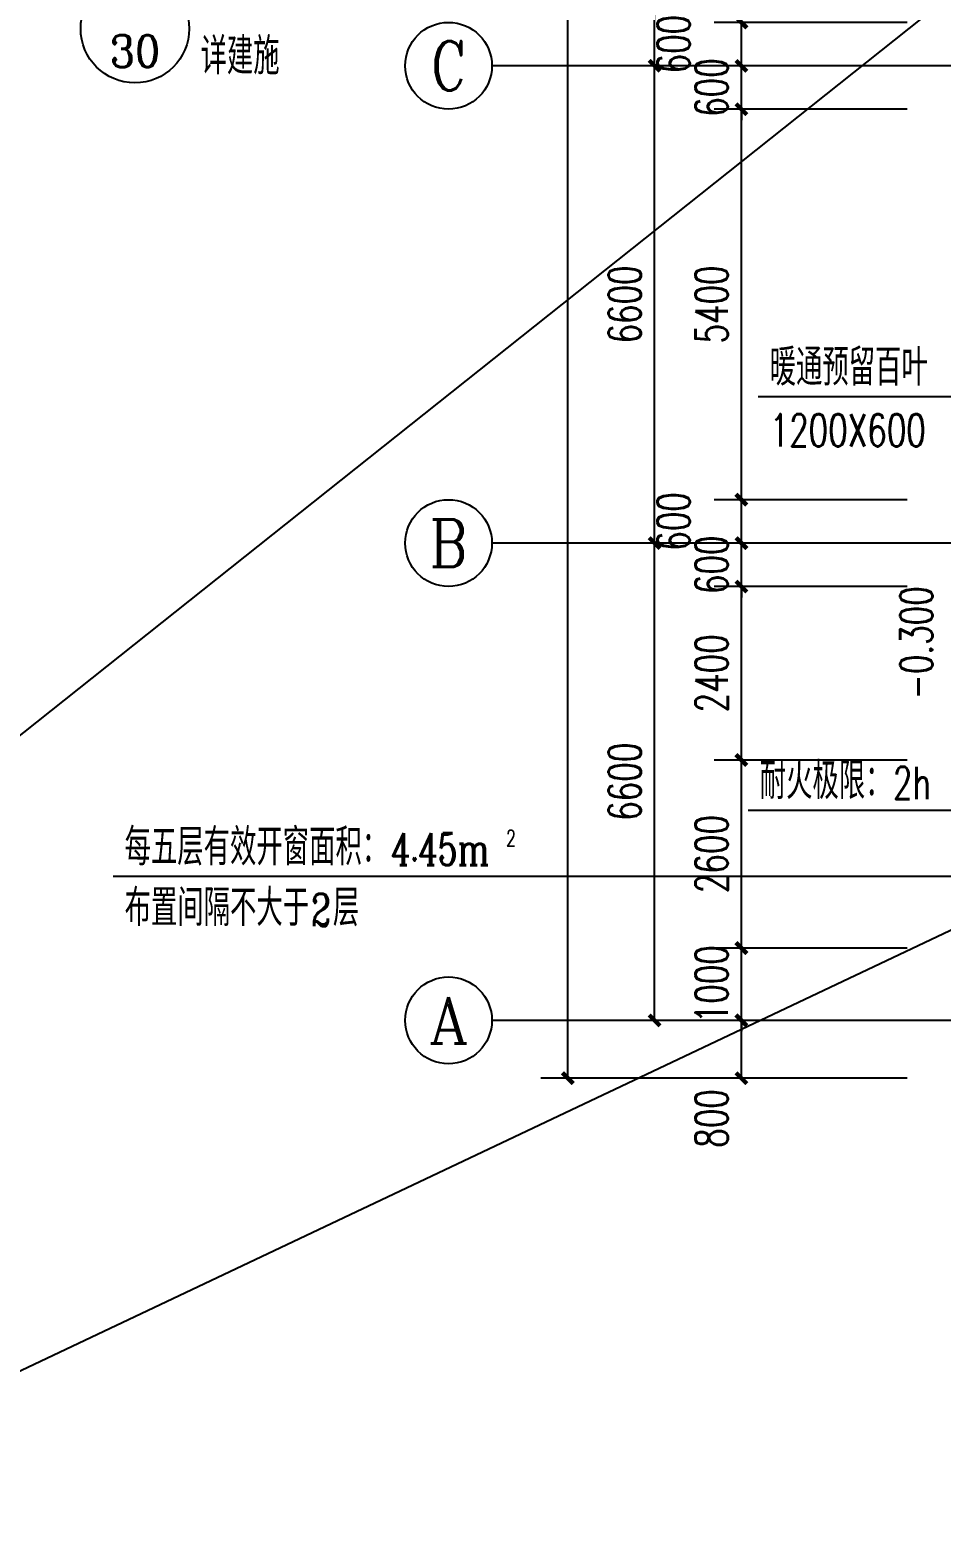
# Model space of a CAD drawing. Extents: x 1738711 to 2346805, y 1189731 to 2516152.
# Drawn here: x 1907598 to 1920207, y 1580122 to 1600625 of the extents above; entities that cross this region are included whole.
import ezdxf
from ezdxf.enums import TextEntityAlignment as Align

# ---------------------------------------------------------------- set-up
doc = ezdxf.new("R2010")
doc.units = 0
doc.header["$LTSCALE"] = 1000
doc.header["$MEASUREMENT"] = 0
for name, color, linetype in [('AXIS', 3, 'Continuous'), ('AXIS_TEXT', 7, 'Continuous'), ('DIM_IDEN', 3, 'Continuous'), ('DIM_LEAD', 3, 'Continuous'), ('DOTE', 1, 'Continuous'), ('PUB_DIM', 3, 'Continuous'), ('PUB_TEXT', 7, 'Continuous'), ('修改位置', 6, 'Continuous')]:
    doc.layers.add(name, color=color, linetype=linetype)
doc.styles.add('_TCH_AXIS', font='COMPLEX', dxfattribs={"bigfont": 'GBCBIG'})
doc.styles.add('_TCH_DIM', font='SIMPLEX', dxfattribs={"bigfont": 'GBCBIG'})
doc.styles.add('_TCH_DIM_T3', font='SIMPLEX', dxfattribs={"width": 0.705882, "bigfont": 'GBCBIG'})
doc.styles.add('_TCH_LABEL', font='COMPLEX', dxfattribs={"bigfont": 'GBCBIG'})
doc.styles.add('COMPLEX', font='COMPLEX')
doc.dimstyles.new('_TCH_ARCH&&150', dxfattribs={"dimtxt": 446.25, "dimasz": 150, "dimexe": 375, "dimexo": 450, "dimgap": 189.375, "dimtad": 1, "dimdec": 0, "dimzin": 0, "dimdsep": 46, "dimtxsty": '_TCH_DIM_T3', "dimblk": 'ARCHTICK', "dimcen": 0.09, "dimclrt": 7, "dimazin": 2, "dimtfac": 1, "dimtdec": 0, "dimtix": 1, "dimtmove": 2, "dimatfit": 3, "dimfxl": 1, "dimtolj": 1, "dimtzin": 0, "dimarcsym": 0})

# ---------------------------------------------------------------- blocks, each defined once
blk = doc.blocks.new('_ArchTick')
at = {"color": 0, "linetype": 'ByBlock', "const_width": 0.4}
blk.add_lwpolyline([(-0.5, -0.5), (0.5, 0.5)], dxfattribs=at)
blk = doc.blocks.new('*D2400')
at = {"layer": 'Defpoints', "color": 0, "transparency": 16777216}
for p in [(1917442, 1586925), (1920184, 1586925), (1920184, 1586125)]:
    blk.add_point(p, dxfattribs=at)
at = {"layer": 'PUB_DIM', "color": 0, "lineweight": -2, "transparency": 16777216}
for p, q in [((1919734, 1586925), (1917067, 1586925)), ((1917442, 1586125), (1917442, 1586925)), ((1919734, 1586125), (1917067, 1586125))]:
    blk.add_line(p, q, dxfattribs=at)
at = {"layer": 'PUB_DIM', "color": 0, "lineweight": -2, "transparency": 16777216, "xscale": 150, "yscale": 150, "zscale": 150}
for p, rotation in [((1917442, 1586925), 90), ((1917442, 1586125), 270)]:
    blk.add_blockref('_ArchTick', p, dxfattribs=dict(at, rotation=rotation))
at = {"layer": 'PUB_DIM', "color": 7, "transparency": 16777216, "insert": (1917029, 1585570), "char_height": 446.2, "attachment_point": 5, "rotation": 90, "style": '_TCH_DIM_T3'}
blk.add_mtext('\\A1;800', dxfattribs=at)
blk = doc.blocks.new('*D2401')
at = {"layer": 'Defpoints', "color": 0, "transparency": 16777216}
for p in [(1917442, 1587925), (1920184, 1587925), (1920184, 1586925)]:
    blk.add_point(p, dxfattribs=at)
at = {"layer": 'PUB_DIM', "color": 0, "lineweight": -2, "transparency": 16777216}
for p, q in [((1917442, 1587925), (1917442, 1588075)), ((1919734, 1587925), (1917067, 1587925)), ((1917442, 1586925), (1917442, 1587925)), ((1919734, 1586925), (1917067, 1586925)), ((1917442, 1586925), (1917442, 1586775))]:
    blk.add_line(p, q, dxfattribs=at)
at = {"layer": 'PUB_DIM', "color": 0, "lineweight": -2, "transparency": 16777216, "xscale": 150, "yscale": 150, "zscale": 150}
for p, rotation in [((1917442, 1587925), 270), ((1917442, 1586925), 90)]:
    blk.add_blockref('_ArchTick', p, dxfattribs=dict(at, rotation=rotation))
at = {"layer": 'PUB_DIM', "color": 7, "transparency": 16777216, "insert": (1917029, 1587425), "char_height": 446.2, "attachment_point": 5, "rotation": 90, "style": '_TCH_DIM_T3'}
blk.add_mtext('\\A1;1000', dxfattribs=at)
blk = doc.blocks.new('*D2402')
at = {"layer": 'Defpoints', "color": 0, "transparency": 16777216}
for p in [(1917442, 1590525), (1920184, 1590525), (1920184, 1587925)]:
    blk.add_point(p, dxfattribs=at)
at = {"layer": 'PUB_DIM', "color": 0, "lineweight": -2, "transparency": 16777216}
for p, q in [((1919734, 1590525), (1917067, 1590525)), ((1917442, 1587925), (1917442, 1590525)), ((1919734, 1587925), (1917067, 1587925))]:
    blk.add_line(p, q, dxfattribs=at)
at = {"layer": 'PUB_DIM', "color": 0, "lineweight": -2, "transparency": 16777216, "xscale": 150, "yscale": 150, "zscale": 150}
for p, rotation in [((1917442, 1590525), 90), ((1917442, 1587925), 270)]:
    blk.add_blockref('_ArchTick', p, dxfattribs=dict(at, rotation=rotation))
at = {"layer": 'PUB_DIM', "color": 7, "transparency": 16777216, "insert": (1917029, 1589225), "char_height": 446.2, "attachment_point": 5, "rotation": 90, "style": '_TCH_DIM_T3'}
blk.add_mtext('\\A1;2600', dxfattribs=at)
blk = doc.blocks.new('*D2403')
at = {"layer": 'Defpoints', "color": 0, "transparency": 16777216}
for p in [(1917442, 1592925), (1920184, 1592925), (1920184, 1590525)]:
    blk.add_point(p, dxfattribs=at)
at = {"layer": 'PUB_DIM', "color": 0, "lineweight": -2, "transparency": 16777216}
for p, q in [((1919734, 1592925), (1917067, 1592925)), ((1917442, 1590525), (1917442, 1592925)), ((1919734, 1590525), (1917067, 1590525))]:
    blk.add_line(p, q, dxfattribs=at)
at = {"layer": 'PUB_DIM', "color": 0, "lineweight": -2, "transparency": 16777216, "xscale": 150, "yscale": 150, "zscale": 150}
for p, rotation in [((1917442, 1592925), 90), ((1917442, 1590525), 270)]:
    blk.add_blockref('_ArchTick', p, dxfattribs=dict(at, rotation=rotation))
at = {"layer": 'PUB_DIM', "color": 7, "transparency": 16777216, "insert": (1917029, 1591725), "char_height": 446.2, "attachment_point": 5, "rotation": 90, "style": '_TCH_DIM_T3'}
blk.add_mtext('\\A1;2400', dxfattribs=at)
blk = doc.blocks.new('*D2404')
at = {"layer": 'Defpoints', "color": 0, "transparency": 16777216}
for p in [(1917442, 1593525), (1920184, 1593525), (1920184, 1592925)]:
    blk.add_point(p, dxfattribs=at)
at = {"layer": 'PUB_DIM', "color": 0, "lineweight": -2, "transparency": 16777216}
for p, q in [((1919734, 1593525), (1917067, 1593525)), ((1917442, 1593525), (1917442, 1593675)), ((1917442, 1592925), (1917442, 1593525)), ((1919734, 1592925), (1917067, 1592925)), ((1917442, 1592925), (1917442, 1592775))]:
    blk.add_line(p, q, dxfattribs=at)
at = {"layer": 'PUB_DIM', "color": 0, "lineweight": -2, "transparency": 16777216, "xscale": 150, "yscale": 150, "zscale": 150}
for p, rotation in [((1917442, 1593525), 270), ((1917442, 1592925), 90)]:
    blk.add_blockref('_ArchTick', p, dxfattribs=dict(at, rotation=rotation))
at = {"layer": 'PUB_DIM', "color": 7, "transparency": 16777216, "insert": (1917029, 1593225), "char_height": 446.2, "attachment_point": 5, "rotation": 90, "style": '_TCH_DIM_T3'}
blk.add_mtext('\\A1;600', dxfattribs=at)
blk = doc.blocks.new('*D2405')
at = {"layer": 'Defpoints', "color": 0, "transparency": 16777216}
for p in [(1917442, 1594125), (1920184, 1594125), (1920184, 1593525)]:
    blk.add_point(p, dxfattribs=at)
at = {"layer": 'PUB_DIM', "color": 0, "lineweight": -2, "transparency": 16777216}
for p, q in [((1919734, 1594125), (1917067, 1594125)), ((1917442, 1593525), (1917442, 1594125)), ((1919734, 1593525), (1917067, 1593525))]:
    blk.add_line(p, q, dxfattribs=at)
at = {"layer": 'PUB_DIM', "color": 0, "lineweight": -2, "transparency": 16777216, "xscale": 150, "yscale": 150, "zscale": 150}
for p, rotation in [((1917442, 1594125), 90), ((1917442, 1593525), 270)]:
    blk.add_blockref('_ArchTick', p, dxfattribs=dict(at, rotation=rotation))
at = {"layer": 'PUB_DIM', "color": 7, "transparency": 16777216, "insert": (1916504, 1593825), "char_height": 446.2, "attachment_point": 5, "rotation": 90, "style": '_TCH_DIM_T3'}
blk.add_mtext('\\A1;600', dxfattribs=at)
blk = doc.blocks.new('*D2406')
at = {"layer": 'Defpoints', "color": 0, "transparency": 16777216}
for p in [(1917442, 1599525), (1920184, 1599525), (1920184, 1594125)]:
    blk.add_point(p, dxfattribs=at)
at = {"layer": 'PUB_DIM', "color": 0, "lineweight": -2, "transparency": 16777216}
for p, q in [((1919734, 1599525), (1917067, 1599525)), ((1917442, 1594125), (1917442, 1599525)), ((1919734, 1594125), (1917067, 1594125))]:
    blk.add_line(p, q, dxfattribs=at)
at = {"layer": 'PUB_DIM', "color": 0, "lineweight": -2, "transparency": 16777216, "xscale": 150, "yscale": 150, "zscale": 150}
for p, rotation in [((1917442, 1599525), 90), ((1917442, 1594125), 270)]:
    blk.add_blockref('_ArchTick', p, dxfattribs=dict(at, rotation=rotation))
at = {"layer": 'PUB_DIM', "color": 7, "transparency": 16777216, "insert": (1917029, 1596825), "char_height": 446.2, "attachment_point": 5, "rotation": 90, "style": '_TCH_DIM_T3'}
blk.add_mtext('\\A1;5400', dxfattribs=at)
blk = doc.blocks.new('*D2407')
at = {"layer": 'Defpoints', "color": 0, "transparency": 16777216}
for p in [(1917442, 1600125), (1920184, 1600125), (1920184, 1599525)]:
    blk.add_point(p, dxfattribs=at)
at = {"layer": 'PUB_DIM', "color": 0, "lineweight": -2, "transparency": 16777216}
for p, q in [((1917442, 1600125), (1917442, 1600275)), ((1919734, 1600125), (1917067, 1600125)), ((1917442, 1599525), (1917442, 1600125)), ((1919734, 1599525), (1917067, 1599525)), ((1917442, 1599525), (1917442, 1599375))]:
    blk.add_line(p, q, dxfattribs=at)
at = {"layer": 'PUB_DIM', "color": 0, "lineweight": -2, "transparency": 16777216, "xscale": 150, "yscale": 150, "zscale": 150}
for p, rotation in [((1917442, 1600125), 270), ((1917442, 1599525), 90)]:
    blk.add_blockref('_ArchTick', p, dxfattribs=dict(at, rotation=rotation))
at = {"layer": 'PUB_DIM', "color": 7, "transparency": 16777216, "insert": (1917029, 1599825), "char_height": 446.2, "attachment_point": 5, "rotation": 90, "style": '_TCH_DIM_T3'}
blk.add_mtext('\\A1;600', dxfattribs=at)
blk = doc.blocks.new('*D2408')
at = {"layer": 'Defpoints', "color": 0, "transparency": 16777216}
for p in [(1917442, 1600725), (1920184, 1600725), (1920184, 1600125)]:
    blk.add_point(p, dxfattribs=at)
at = {"layer": 'PUB_DIM', "color": 0, "lineweight": -2, "transparency": 16777216}
for p, q in [((1919734, 1600725), (1917067, 1600725)), ((1917442, 1600125), (1917442, 1600725)), ((1919734, 1600125), (1917067, 1600125))]:
    blk.add_line(p, q, dxfattribs=at)
at = {"layer": 'PUB_DIM', "color": 0, "lineweight": -2, "transparency": 16777216, "xscale": 150, "yscale": 150, "zscale": 150}
for p, rotation in [((1917442, 1600725), 90), ((1917442, 1600125), 270)]:
    blk.add_blockref('_ArchTick', p, dxfattribs=dict(at, rotation=rotation))
at = {"layer": 'PUB_DIM', "color": 7, "transparency": 16777216, "insert": (1916504, 1600425), "char_height": 446.2, "attachment_point": 5, "rotation": 90, "style": '_TCH_DIM_T3'}
blk.add_mtext('\\A1;600', dxfattribs=at)
blk = doc.blocks.new('*D2516')
at = {"layer": 'AXIS', "color": 0, "lineweight": -2, "transparency": 16777216}
for p, q in [((1919542, 1593525), (1915867, 1593525)), ((1916242, 1586925), (1916242, 1593525)), ((1919542, 1586925), (1915867, 1586925))]:
    blk.add_line(p, q, dxfattribs=at)
at = {"layer": 'Defpoints', "color": 0, "transparency": 16777216}
for p in [(1916242, 1593525), (1919992, 1593525), (1919992, 1586925)]:
    blk.add_point(p, dxfattribs=at)
at = {"layer": 'AXIS', "color": 0, "lineweight": -2, "transparency": 16777216, "xscale": 150, "yscale": 150, "zscale": 150}
for p, rotation in [((1916242, 1593525), 90), ((1916242, 1586925), 270)]:
    blk.add_blockref('_ArchTick', p, dxfattribs=dict(at, rotation=rotation))
at = {"layer": 'AXIS', "color": 7, "transparency": 16777216, "insert": (1915829, 1590225), "char_height": 446.2, "attachment_point": 5, "rotation": 90, "style": '_TCH_DIM_T3'}
blk.add_mtext('\\A1;6600', dxfattribs=at)
blk = doc.blocks.new('*D2517')
at = {"layer": 'AXIS', "color": 0, "lineweight": -2, "transparency": 16777216}
for p, q in [((1919542, 1600125), (1915867, 1600125)), ((1916242, 1593525), (1916242, 1600125)), ((1919542, 1593525), (1915867, 1593525))]:
    blk.add_line(p, q, dxfattribs=at)
at = {"layer": 'Defpoints', "color": 0, "transparency": 16777216}
for p in [(1916242, 1600125), (1919992, 1600125), (1919992, 1593525)]:
    blk.add_point(p, dxfattribs=at)
at = {"layer": 'AXIS', "color": 0, "lineweight": -2, "transparency": 16777216, "xscale": 150, "yscale": 150, "zscale": 150}
for p, rotation in [((1916242, 1600125), 90), ((1916242, 1593525), 270)]:
    blk.add_blockref('_ArchTick', p, dxfattribs=dict(at, rotation=rotation))
at = {"layer": 'AXIS', "color": 7, "transparency": 16777216, "insert": (1915829, 1596825), "char_height": 446.2, "attachment_point": 5, "rotation": 90, "style": '_TCH_DIM_T3'}
blk.add_mtext('\\A1;6600', dxfattribs=at)
blk = doc.blocks.new('*D2518')
at = {"layer": 'AXIS', "color": 0, "lineweight": -2, "transparency": 16777216}
for p, q in [((1919542, 1606725), (1915867, 1606725)), ((1916242, 1600125), (1916242, 1606725)), ((1919542, 1600125), (1915867, 1600125))]:
    blk.add_line(p, q, dxfattribs=at)
at = {"layer": 'Defpoints', "color": 0, "transparency": 16777216}
for p in [(1916242, 1606725), (1919992, 1606725), (1919992, 1600125)]:
    blk.add_point(p, dxfattribs=at)
at = {"layer": 'AXIS', "color": 0, "lineweight": -2, "transparency": 16777216, "xscale": 150, "yscale": 150, "zscale": 150}
for p, rotation in [((1916242, 1606725), 90), ((1916242, 1600125), 270)]:
    blk.add_blockref('_ArchTick', p, dxfattribs=dict(at, rotation=rotation))
at = {"layer": 'AXIS', "color": 7, "transparency": 16777216, "insert": (1915829, 1603425), "char_height": 446.2, "attachment_point": 5, "rotation": 90, "style": '_TCH_DIM_T3'}
blk.add_mtext('\\A1;6600', dxfattribs=at)
blk = doc.blocks.new('*D2521')
at = {"layer": 'AXIS', "color": 0, "lineweight": -2, "transparency": 16777216}
for p, q in [((1919734, 1620725), (1914667, 1620725)), ((1915042, 1586125), (1915042, 1620725)), ((1919734, 1586125), (1914667, 1586125))]:
    blk.add_line(p, q, dxfattribs=at)
at = {"layer": 'Defpoints', "color": 0, "transparency": 16777216}
for p in [(1915042, 1620725), (1920184, 1620725), (1920184, 1586125)]:
    blk.add_point(p, dxfattribs=at)
at = {"layer": 'AXIS', "color": 0, "lineweight": -2, "transparency": 16777216, "xscale": 150, "yscale": 150, "zscale": 150}
for p, rotation in [((1915042, 1620725), 90), ((1915042, 1586125), 270)]:
    blk.add_blockref('_ArchTick', p, dxfattribs=dict(at, rotation=rotation))
at = {"layer": 'AXIS', "color": 7, "transparency": 16777216, "insert": (1914629, 1603425), "char_height": 446.2, "attachment_point": 5, "rotation": 90, "style": '_TCH_DIM_T3'}
blk.add_mtext('\\A1;34600', dxfattribs=at)
blk = doc.blocks.new('_AXISO')
blk.add_circle((0, 0), 0.5)
at = {"layer": 'AXIS_TEXT', "style": 'COMPLEX', "width": 1.041667}
blk.add_attdef('A', text='', height=0.56, dxfattribs=at).set_placement((-0.25, -0.28), (0.25, -0.28), align=Align.FIT)

msp = doc.modelspace()

# ---------------------------------------------------------------- linework, layer by layer
at = {"layer": 'AXIS'}
for p, q in [((1919991.9, 1600125.4), (1913991.9, 1600125.4)), ((1919991.9, 1593525.4), (1913991.9, 1593525.4)), ((1919991.9, 1586925.4), (1913991.9, 1586925.4))]:
    msp.add_line(p, q, dxfattribs=at)
at = {"layer": 'DIM_IDEN'}
for p, q in [((1914518, 1588912.7), (1908753.6, 1588912.7)), ((1922091.9, 1588912.7), (1914518, 1588912.7))]:
    msp.add_line(p, q, dxfattribs=at)
msp.add_circle((1909053.9, 1600638.8), 750, dxfattribs=at)
at = {"layer": 'DIM_LEAD'}
for p, q in [((1920471.8, 1595545.9), (1917675.5, 1595545.9)), ((1921010.2, 1589828.6), (1917537.9, 1589828.6))]:
    msp.add_line(p, q, dxfattribs=at)
at = {"layer": 'DOTE'}
for p, q in [((2001891.9, 1600125.4), (1919991.9, 1600125.4)), ((2001891.9, 1593525.4), (1919991.9, 1593525.4)), ((2001891.9, 1586925.4), (1919991.9, 1586925.4))]:
    msp.add_line(p, q, dxfattribs=at)
at = {"layer": '修改位置', "ltscale": 0.5}
msp.add_line((1880130.8, 1569139.2), (1927441.6, 1591537.8), dxfattribs=at)
msp.add_lwpolyline([(1746598.6, 1569139.2), (1880130.8, 1569139.2), (1927413, 1606725.4)], dxfattribs=at)

# ---------------------------------------------------------------- block references
at = {"layer": 'AXIS'}
ref = msp.add_blockref('_AXISO', (1913391.9, 1600125.4), dxfattribs=dict(at, xscale=1200, yscale=1200, zscale=1200))
ref.add_attrib('A', 'C', dxfattribs={"layer": 'AXIS_TEXT', "ltscale": 0.5, "height": 683.5, "style": '_TCH_AXIS'}).set_placement((1913147.8, 1599783.6), (1913636, 1599783.6), align=Align.FIT)
ref = msp.add_blockref('_AXISO', (1913391.9, 1593525.4), dxfattribs=dict(at, xscale=1200, yscale=1200, zscale=1200))
ref.add_attrib('A', 'B', dxfattribs={"layer": 'AXIS_TEXT', "ltscale": 0.5, "height": 652.9, "style": '_TCH_AXIS'}).set_placement((1913127.6, 1593199), (1913656.2, 1593199), align=Align.FIT)
ref = msp.add_blockref('_AXISO', (1913391.9, 1586925.4), dxfattribs=dict(at, xscale=1200, yscale=1200, zscale=1200))
ref.add_attrib('A', 'A', dxfattribs={"layer": 'AXIS_TEXT', "ltscale": 0.5, "height": 637.8, "style": '_TCH_AXIS'}).set_placement((1913118.6, 1586606.5), (1913665.2, 1586606.5), align=Align.FIT)

# ---------------------------------------------------------------- texts
at = {"layer": 'PUB_TEXT', "color": 7, "style": '_TCH_LABEL'}
msp.add_text('30', height=443.85, dxfattribs=at).set_placement((1908705.2, 1600106.9), (1909402.7, 1600106.9), align=Align.FIT)
at = {"layer": 'PUB_TEXT', "color": 7}
for s, height, style, p in [('详建施', 506.38, '_TCH_DIM', (1909961.4, 1600006.5)), ('暖通预留百叶', 506.38, '_TCH_DIM', (1917833, 1595703.4)), ('耐火极限：', 506.38, '_TCH_DIM', (1917695.4, 1589986.1)), ('每五层有效开窗面积：', 506.38, '_TCH_LABEL', (1908911.1, 1589070.2)), ('布置间隔不大于', 506.38, '_TCH_LABEL', (1908911.1, 1588230.2)), ('层', 506.4, '_TCH_LABEL', (1911791.5, 1588230.2))]:
    msp.add_text(s, height=height, dxfattribs=dict(at, style=style)).set_placement(p)
at = {"layer": 'PUB_TEXT', "color": 7, "width": 0.705882}
for s, height, style, p in [('1200X600', 446.25, '_TCH_DIM', (1917833, 1594863.4)), ('2h', 446.25, '_TCH_DIM', (1919538.4, 1589986.1)), ('4.45m', 446.25, '_TCH_LABEL', (1912597.3, 1589070.2)), ('2', 223.1, '_TCH_LABEL', (1914187.3, 1589332.7)), ('2', 446.2, '_TCH_LABEL', (1911491.5, 1588230.2))]:
    msp.add_text(s, height=height, dxfattribs=dict(at, style=style)).set_placement(p)
at = {"layer": 'PUB_TEXT', "color": 7, "style": '_TCH_DIM', "width": 0.705882}
msp.add_text('-0.300', height=446.25, rotation=90, dxfattribs=at).set_placement((1920084.4, 1591362.2))

# ---------------------------------------------------------------- dimensions: what is measured, and where the dimension line sits
at = {"layer": 'AXIS'}
for p1, p2, distance, picture, middle in [((1920184.4, 1586125.4), (1920184.4, 1620725.4), 5142.5, '*D2521', (1914629.4, 1603425.4)), ((1919991.9, 1600125.4), (1919991.9, 1606725.4), 3750, '*D2518', (1915829.4, 1603425.4)), ((1919991.9, 1593525.4), (1919991.9, 1600125.4), 3750, '*D2517', (1915829.4, 1596825.4)), ((1919991.9, 1586925.4), (1919991.9, 1593525.4), 3750, '*D2516', (1915829.4, 1590225.4))]:
    dim = msp.add_aligned_dim(p1=p1, p2=p2, distance=distance, dimstyle='_TCH_ARCH&&150', dxfattribs=at)
    dim.commit()
    dim.dimension.update_dxf_attribs({"geometry": picture, "text_midpoint": middle})
at = {"layer": 'PUB_DIM'}
for base, p1, p2, picture, middle in [((1917441.9, 1600725.4), (1920184.4, 1600125.4), (1920184.4, 1600725.4), '*D2408', (1916504.4, 1600425.4)), ((1917441.9, 1594125.4), (1920184.4, 1593525.4), (1920184.4, 1594125.4), '*D2405', (1916504.4, 1593825.4)), ((1917441.9, 1586925.4), (1920184.4, 1586125.4), (1920184.4, 1586925.4), '*D2400', (1917029.4, 1585570.4))]:
    dim = msp.add_linear_dim(base=base, p1=p1, p2=p2, angle=90, dimstyle='_TCH_ARCH&&150', dxfattribs=at)
    dim.commit()
    dim.dimension.update_dxf_attribs({"geometry": picture, "text_midpoint": middle, "dimtype": 129})
for p1, p2, picture, middle in [((1920184.4, 1599525.4), (1920184.4, 1600125.4), '*D2407', (1917029.4, 1599825.4)), ((1920184.4, 1594125.4), (1920184.4, 1599525.4), '*D2406', (1917029.4, 1596825.4)), ((1920184.4, 1592925.4), (1920184.4, 1593525.4), '*D2404', (1917029.4, 1593225.4)), ((1920184.4, 1590525.4), (1920184.4, 1592925.4), '*D2403', (1917029.4, 1591725.4)), ((1920184.4, 1587925.4), (1920184.4, 1590525.4), '*D2402', (1917029.4, 1589225.4)), ((1920184.4, 1586925.4), (1920184.4, 1587925.4), '*D2401', (1917029.4, 1587425.4))]:
    dim = msp.add_aligned_dim(p1=p1, p2=p2, distance=2742.5, dimstyle='_TCH_ARCH&&150', dxfattribs=at)
    dim.commit()
    dim.dimension.update_dxf_attribs({"geometry": picture, "text_midpoint": middle})

doc.saveas('drawing.dxf')
